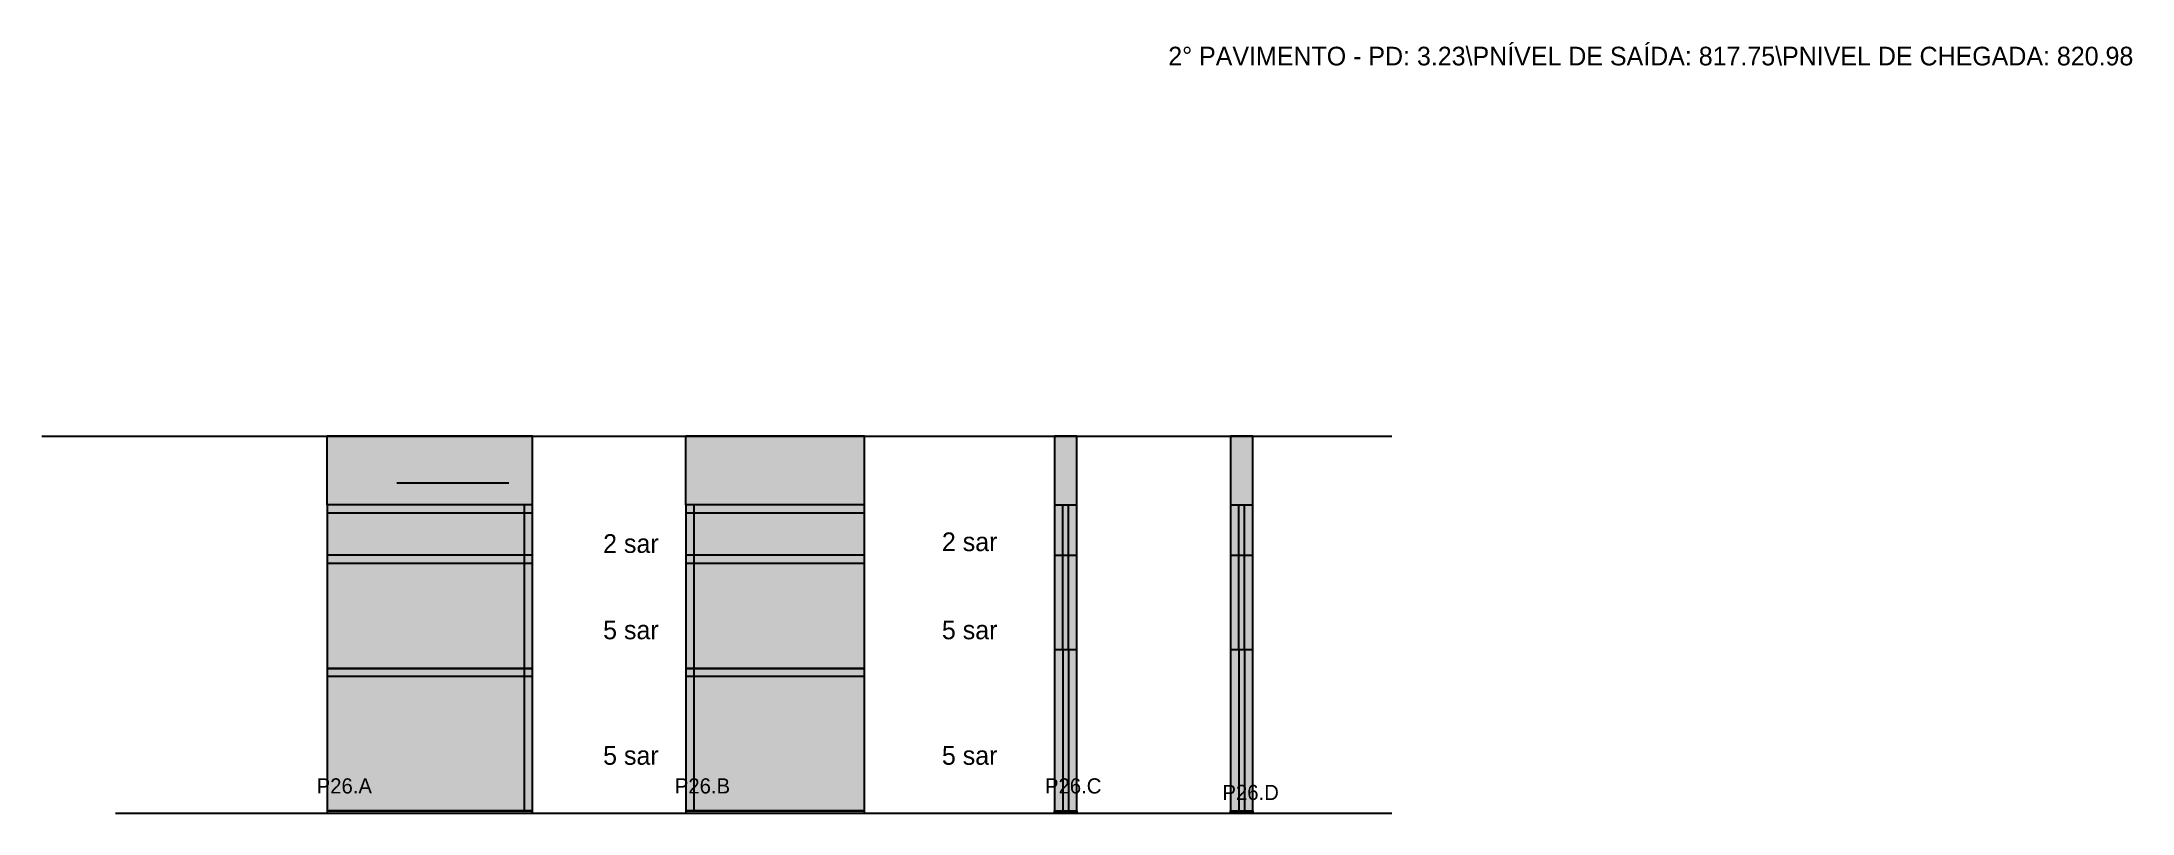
# Model space of a CAD drawing. Header units: metres. Extents: x 6856 to 8646, y 5089 to 5750.
import ezdxf

# ---------------------------------------------------------------- set-up
doc = ezdxf.new("R2010")
doc.units = ezdxf.units.M
for name, color, linetype in [('COTA', 7, 'Continuous'), ('Hachura', 7, 'Continuous'), ('NIVEL 2° PAV.', 7, 'Continuous'), ('NOMENCLATURA', 7, 'Continuous'), ('Nível', 7, 'Continuous'), ('Painéis', 7, 'Continuous'), ('SARR_2.2x7', 7, 'Continuous'), ('Texto Seção', 7, 'Continuous')]:
    doc.layers.add(name, color=color, linetype=linetype)

msp = doc.modelspace()

# ---------------------------------------------------------------- hatches: boundary and pattern name
at = {"layer": 'COTA'}
h = msp.add_hatch(color=7, dxfattribs=at)
h.dxf.hatch_style = 1
h.paths.add_polyline_path([(7276.1, 5412.4), (7100.1, 5412.4), (7100.1, 5412.4), (7100.1, 5353.4), (7100.1, 5353.4), (7276.1, 5353.4), (7276.1, 5353.4), (7276.1, 5412.4)])
h = msp.add_hatch(color=7, dxfattribs=at)
h.dxf.hatch_style = 1
h.paths.add_polyline_path([(7560.5, 5412.4), (7407.5, 5412.4), (7407.5, 5412.4), (7407.5, 5353.4), (7407.5, 5353.4), (7560.5, 5353.4), (7560.5, 5353.4), (7560.5, 5412.4)])
h = msp.add_hatch(color=7, dxfattribs=at)
h.dxf.hatch_style = 1
h.paths.add_polyline_path([(7742.3, 5412.4), (7723.3, 5412.4), (7723.3, 5412.4), (7723.3, 5353.4), (7723.3, 5353.4), (7742.3, 5353.4), (7742.3, 5353.4), (7742.3, 5412.4)])
h = msp.add_hatch(color=7, dxfattribs=at)
h.dxf.hatch_style = 1
h.paths.add_polyline_path([(7893.1, 5412.4), (7874.1, 5412.4), (7874.1, 5412.4), (7874.1, 5353.4), (7874.1, 5353.4), (7893.1, 5353.4), (7893.1, 5353.4), (7893.1, 5412.4)])
at = {"layer": 'Hachura'}
h = msp.add_hatch(color=7, dxfattribs=at)
h.dxf.hatch_style = 1
h.paths.add_polyline_path([(7276.1, 5089.4), (7276.1, 5353.4), (7276.1, 5353.4), (7100.1, 5353.4), (7100.1, 5353.4), (7100.1, 5089.4), (7100.1, 5089.4), (7276.1, 5089.4)])
h = msp.add_hatch(color=7, dxfattribs=at)
h.dxf.hatch_style = 1
h.paths.add_polyline_path([(7560.5, 5089.4), (7560.5, 5353.4), (7560.5, 5353.4), (7407.5, 5353.4), (7407.5, 5353.4), (7407.5, 5089.4), (7407.5, 5089.4), (7560.5, 5089.4)])
h = msp.add_hatch(color=7, dxfattribs=at)
h.dxf.hatch_style = 1
h.paths.add_polyline_path([(7742.3, 5089.4), (7742.3, 5353.4), (7742.3, 5353.4), (7723.3, 5353.4), (7723.3, 5353.4), (7723.3, 5089.4), (7723.3, 5089.4), (7742.3, 5089.4)])
h = msp.add_hatch(color=7, dxfattribs=at)
h.dxf.hatch_style = 1
h.paths.add_polyline_path([(7893.1, 5089.4), (7893.1, 5353.4), (7893.1, 5353.4), (7874.1, 5353.4), (7874.1, 5353.4), (7874.1, 5089.4), (7874.1, 5089.4), (7893.1, 5089.4)])

# ---------------------------------------------------------------- linework, layer by layer
at = {"layer": 'COTA', "color": 7, "lineweight": 25}
for p, q in [((7276.1, 5412.4), (7100.1, 5412.4)), ((7100.1, 5353.4), (7100.1, 5412.4)), ((7276.1, 5353.4), (7276.1, 5412.4)), ((7560.5, 5412.4), (7407.5, 5412.4)), ((7407.5, 5353.4), (7407.5, 5412.4)), ((7560.5, 5353.4), (7560.5, 5412.4))]:
    msp.add_line(p, q, dxfattribs=at)
for points in [[(7742.3, 5353.4), (7742.3, 5412.4), (7723.3, 5412.4), (7723.3, 5353.4)], [(7893.1, 5353.4), (7893.1, 5412.4), (7874.1, 5412.4), (7874.1, 5353.4)]]:
    msp.add_lwpolyline(points, dxfattribs=at)
at = {"layer": 'NIVEL 2° PAV.', "color": 7, "lineweight": 25}
msp.add_line((7159.9, 5372.4), (7255.9, 5372.4), dxfattribs=at)
at = {"layer": 'Nível', "color": 7, "lineweight": 25}
for p, q in [((6855.7, 5412.4), (8012.2, 5412.4)), ((6918.8, 5089.4), (8012.2, 5089.4))]:
    msp.add_line(p, q, dxfattribs=at)
at = {"layer": 'Painéis', "color": 7, "lineweight": 25}
for p, q in [((7100.1, 5353.4), (7100.1, 5310.4)), ((7276.1, 5353.4), (7100.1, 5353.4)), ((7276.1, 5310.4), (7276.1, 5353.4)), ((7407.5, 5353.4), (7407.5, 5310.4)), ((7560.5, 5353.4), (7407.5, 5353.4)), ((7560.5, 5310.4), (7560.5, 5353.4)), ((7723.3, 5353.4), (7723.3, 5091.4)), ((7723.3, 5353.4), (7742.3, 5353.4)), ((7742.3, 5091.4), (7742.3, 5353.4)), ((7874.1, 5353.4), (7874.1, 5229.4)), ((7874.1, 5353.4), (7893.1, 5353.4)), ((7893.1, 5229.4), (7893.1, 5353.4)), ((7100.1, 5310.4), (7100.1, 5213.4)), ((7276.1, 5310.4), (7100.1, 5310.4)), ((7276.1, 5213.4), (7276.1, 5310.4)), ((7407.5, 5310.4), (7407.5, 5213.4)), ((7560.5, 5310.4), (7407.5, 5310.4)), ((7560.5, 5213.4), (7560.5, 5310.4)), ((7723.3, 5310.4), (7742.3, 5310.4)), ((7874.1, 5310.4), (7893.1, 5310.4)), ((7742.3, 5229.4), (7723.3, 5229.4)), ((7874.1, 5229.4), (7874.1, 5091.4)), ((7893.1, 5229.4), (7874.1, 5229.4)), ((7893.1, 5091.4), (7893.1, 5229.4)), ((7100.1, 5213.4), (7100.1, 5089.4)), ((7100.1, 5213.4), (7276.1, 5213.4)), ((7276.1, 5213.4), (7100.1, 5213.4)), ((7276.1, 5089.4), (7276.1, 5213.4)), ((7407.5, 5213.4), (7407.5, 5089.4)), ((7407.5, 5213.4), (7560.5, 5213.4)), ((7560.5, 5213.4), (7407.5, 5213.4)), ((7560.5, 5089.4), (7560.5, 5213.4)), ((7100.1, 5091.4), (7276.1, 5091.4)), ((7407.5, 5091.4), (7560.5, 5091.4)), ((7723.3, 5091.4), (7742.3, 5091.4)), ((7874.1, 5091.4), (7893.1, 5091.4))]:
    msp.add_line(p, q, dxfattribs=at)
for points in [[(7276.1, 5091.4), (7100.1, 5091.4), (7100.1, 5089.4), (7276.1, 5089.4)], [(7560.5, 5091.4), (7407.5, 5091.4), (7407.5, 5089.4), (7560.5, 5089.4)], [(7723.3, 5091.4), (7742.3, 5091.4), (7742.3, 5089.4), (7723.3, 5089.4)], [(7874.1, 5091.4), (7893.1, 5091.4), (7893.1, 5089.4), (7874.1, 5089.4)]]:
    msp.add_lwpolyline(points, close=True, dxfattribs=at)
at = {"layer": 'SARR_2.2x7', "color": 7, "lineweight": 25}
for p, q in [((7276.1, 5346.4), (7100.1, 5346.4)), ((7269.1, 5310.4), (7269.1, 5353.4)), ((7560.5, 5346.4), (7407.5, 5346.4)), ((7414.5, 5310.4), (7414.5, 5353.4)), ((7730.3, 5310.4), (7730.3, 5353.4)), ((7735.3, 5310.4), (7735.3, 5353.4)), ((7881.1, 5310.4), (7881.1, 5353.4)), ((7886.1, 5310.4), (7886.1, 5353.4)), ((7276.1, 5303.4), (7100.1, 5303.4)), ((7269.1, 5213.4), (7269.1, 5310.4)), ((7560.5, 5303.4), (7407.5, 5303.4)), ((7414.5, 5213.4), (7414.5, 5310.4)), ((7730.3, 5229.4), (7730.3, 5310.4)), ((7735.3, 5229.4), (7735.3, 5310.4)), ((7881.1, 5229.4), (7881.1, 5310.4)), ((7886.1, 5229.4), (7886.1, 5310.4)), ((7730.3, 5229.4), (7730.3, 5091.4)), ((7735.3, 5229.4), (7735.3, 5091.4)), ((7881.1, 5229.4), (7881.1, 5091.4)), ((7886.1, 5229.4), (7886.1, 5091.4)), ((7269.1, 5091.4), (7269.1, 5213.4)), ((7414.5, 5091.4), (7414.5, 5213.4)), ((7276.1, 5206.4), (7100.1, 5206.4)), ((7560.5, 5206.4), (7407.5, 5206.4)), ((7107.1, 5091.4), (7107.1, 5091.4)), ((7269.1, 5091.4), (7269.1, 5091.4)), ((7414.5, 5091.4), (7414.5, 5091.4)), ((7553.5, 5091.4), (7553.5, 5091.4))]:
    msp.add_line(p, q, dxfattribs=at)

# ---------------------------------------------------------------- texts
at = {"layer": 'NOMENCLATURA', "color": 7, "lineweight": 25}
for s, p in [('2° PAVIMENTO - PD: 3.23\\PNÍVEL DE SAÍDA: 817.75\\PNIVEL DE CHEGADA: 820.98', (7820.7, 5729.9)), ('2 sar', (7336.6, 5312.4)), ('2 sar', (7626.8, 5313.9)), ('5 sar', (7336.6, 5238.4)), ('5 sar', (7626.8, 5238.4)), ('5 sar', (7336.6, 5130.9)), ('5 sar', (7626.8, 5130.9))]:
    msp.add_text(s, height=16, dxfattribs=at).set_placement(p)
at = {"layer": 'Texto Seção', "color": 7, "lineweight": 25}
for s, p in [('P26.A', (7091.2, 5106.3)), ('P26.B', (7398, 5106.3)), ('P26.C', (7715.1, 5106.3)), ('P26.D', (7867.1, 5100.7))]:
    msp.add_text(s, height=13, dxfattribs=at).set_placement(p)

doc.saveas('drawing.dxf')
